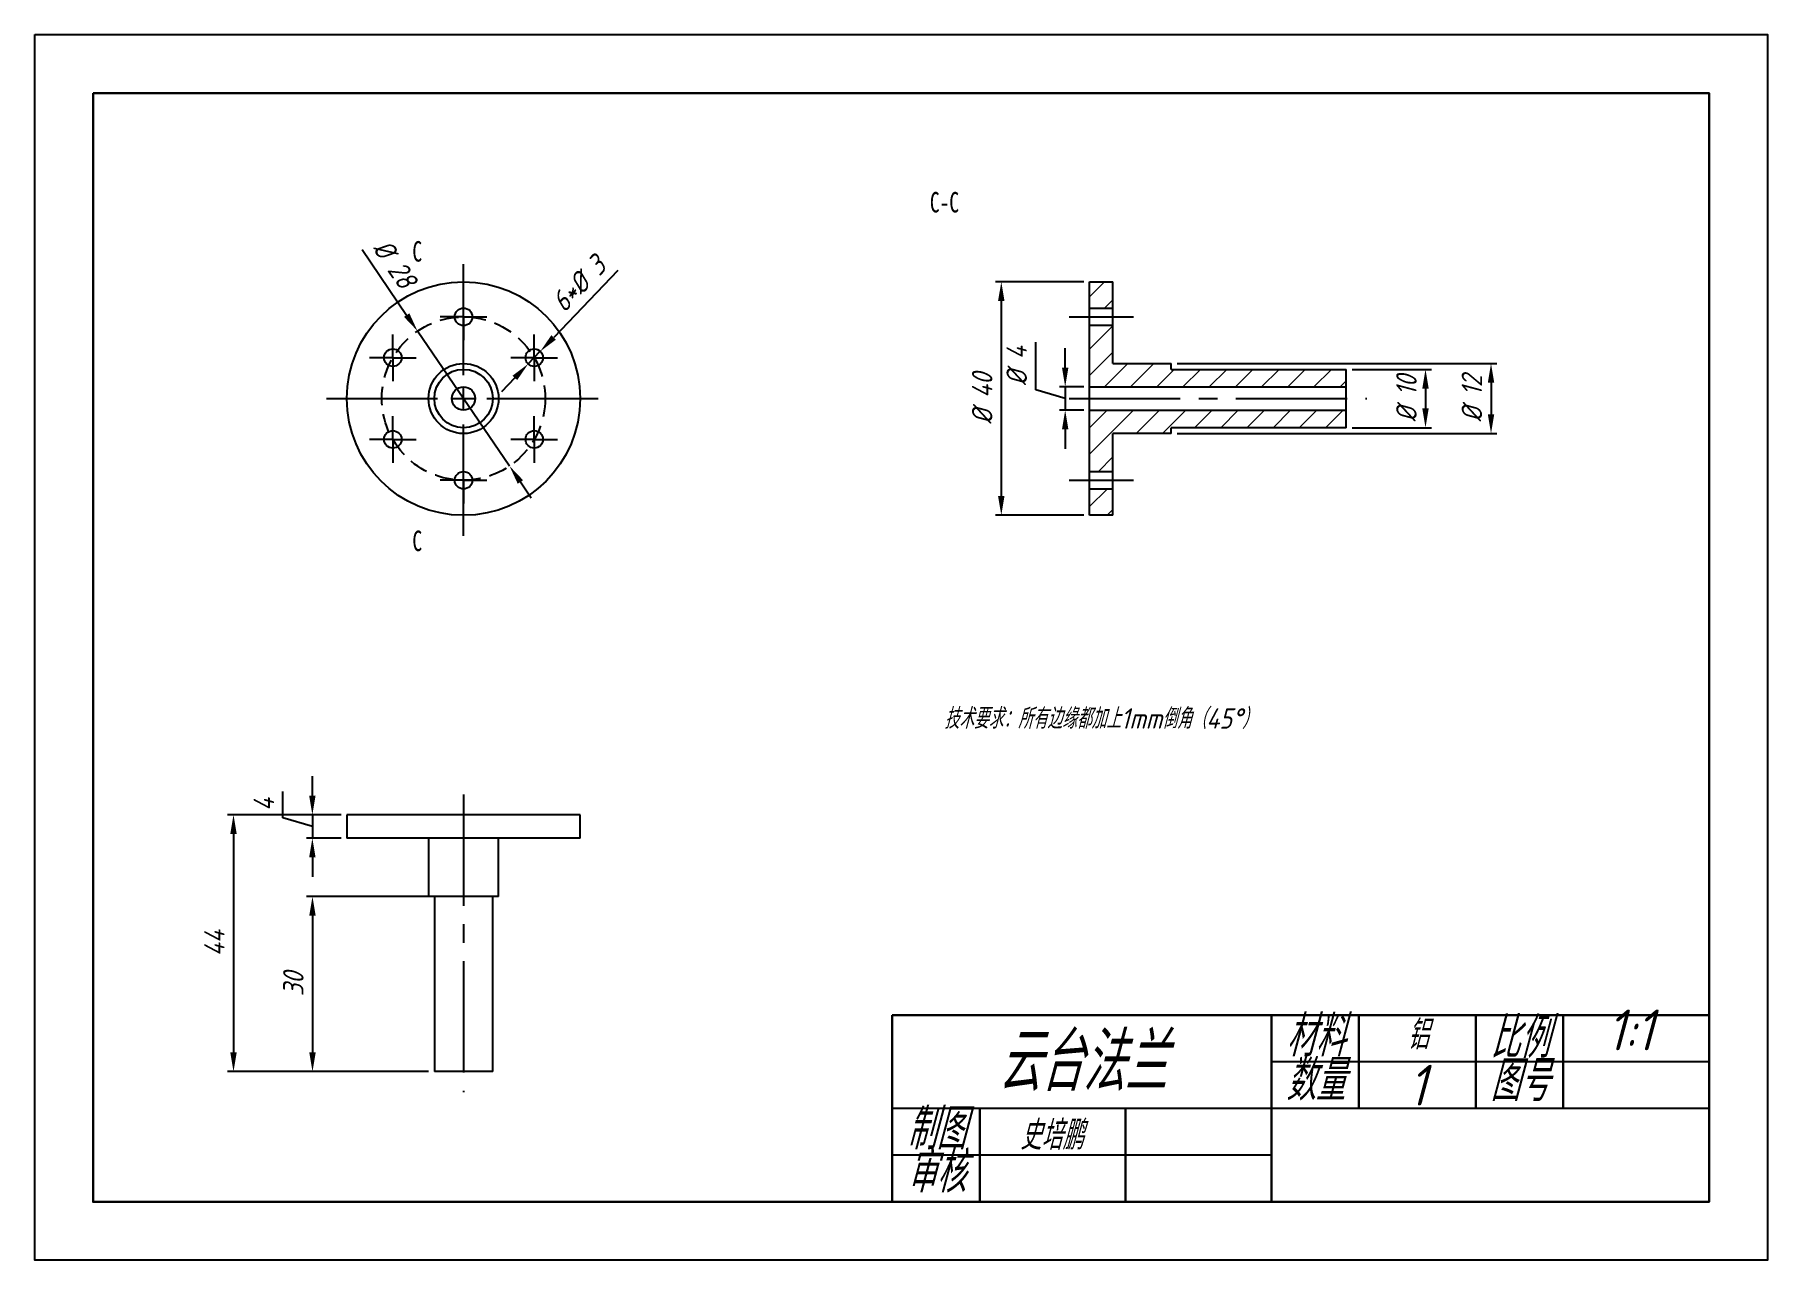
# Model space of a CAD drawing. Header units: millimetres. Extents: x 2895 to 3192, y 1640 to 1850.
import ezdxf

# ---------------------------------------------------------------- set-up
doc = ezdxf.new("R2010")
doc.units = ezdxf.units.MM
doc.linetypes.add('CENTER2', pattern=[28.575, 19.05, -3.175, 3.175, -3.175])
doc.linetypes.add('HIDDEN2', pattern=[4.7625, 3.175, -1.5875])
for name, color, linetype in [('10', 7, 'Continuous'), ('中心线', 1, 'CENTER2'), ('细实线', 3, 'Continuous'), ('虚线', 2, 'HIDDEN2')]:
    doc.layers.add(name, color=color, linetype=linetype)
doc.layers.add('粗实线', color=7, linetype='Continuous', lineweight=30)
doc.styles.add('gy', font='gbeitc.shx', dxfattribs={"height": 3.5})
doc.styles.add('SLDTEXTSTYLE1', font='TXT', dxfattribs={"width": 0.7})
doc.styles.get("Standard").update_dxf_attribs({"font": 'gbeitc.shx', "bigfont": 'gbcbig.shx'})
doc.dimstyles.new('gy-直径', dxfattribs={"dimtxt": 3.5, "dimasz": 3.302, "dimexe": 1, "dimexo": 1, "dimgap": 1.524, "dimtad": 1, "dimdec": 1, "dimdsep": 46, "dimtxsty": 'gy', "dimcen": -2.5, "dimclrt": 256, "dimadec": 1, "dimazin": 2, "dimtfac": 1, "dimtdec": 1, "dimtmove": 1, "dimatfit": 3, "dimfxl": 1, "dimtzin": 0, "dimarcsym": 2})
pattern_1 = [(45, (2924.3952, 1581.513), (-2.245064, 2.245064), [])]

# ---------------------------------------------------------------- blocks, each defined once
blk = doc.blocks.new('SW_CENTERMARKSYMBOL_1')
at = {"layer": '10', "color": 0}
for p, q in [((0, 2.5), (0, 4)), ((-2.5, 0), (-4, 0)), ((0, 0), (-2.5, 0)), ((0, 0), (0, 2.5)), ((0, 0), (0, -2.5)), ((0, 0), (2.5, 0)), ((2.5, 0), (4, 0)), ((0, -2.5), (0, -4))]:
    blk.add_line(p, q, dxfattribs=at)
blk = doc.blocks.new('SW_CENTERMARKSYMBOL_2')
at = {"layer": '10', "color": 0}
for p, q in [((0, 2.5), (0, 4)), ((-2.5, 0), (-4, 0)), ((0, 0), (-2.5, 0)), ((0, 0), (0, 2.5)), ((0, 0), (0, -2.5)), ((0, 0), (2.5, 0)), ((2.5, 0), (4, 0)), ((0, -2.5), (0, -4))]:
    blk.add_line(p, q, dxfattribs=at)
blk = doc.blocks.new('SW_CENTERMARKSYMBOL_3')
at = {"layer": '10', "color": 0}
for p, q in [((0, 2.5), (0, 4)), ((-2.5, 0), (-4, 0)), ((0, 0), (-2.5, 0)), ((0, 0), (0, 2.5)), ((0, 0), (0, -2.5)), ((0, 0), (2.5, 0)), ((2.5, 0), (4, 0)), ((0, -2.5), (0, -4))]:
    blk.add_line(p, q, dxfattribs=at)
blk = doc.blocks.new('SW_CENTERMARKSYMBOL_4')
at = {"layer": '10', "color": 0}
for p, q in [((0, 2.5), (0, 4)), ((-2.5, 0), (-4, 0)), ((0, 0), (-2.5, 0)), ((0, 0), (0, 2.5)), ((0, 0), (0, -2.5)), ((0, 0), (2.5, 0)), ((2.5, 0), (4, 0)), ((0, -2.5), (0, -4))]:
    blk.add_line(p, q, dxfattribs=at)
blk = doc.blocks.new('SW_CENTERMARKSYMBOL_5')
at = {"layer": '10', "color": 0}
for p, q in [((0, 2.5), (0, 4)), ((-2.5, 0), (-4, 0)), ((0, 0), (-2.5, 0)), ((0, 0), (0, 2.5)), ((0, 0), (0, -2.5)), ((0, 0), (2.5, 0)), ((2.5, 0), (4, 0)), ((0, -2.5), (0, -4))]:
    blk.add_line(p, q, dxfattribs=at)
blk = doc.blocks.new('SW_CENTERMARKSYMBOL_6')
at = {"layer": '10', "color": 0}
for p, q in [((0, 2.5), (0, 4)), ((-2.5, 0), (-4, 0)), ((0, 0), (-2.5, 0)), ((0, 0), (0, 2.5)), ((0, 0), (0, -2.5)), ((0, 0), (2.5, 0)), ((2.5, 0), (4, 0)), ((0, -2.5), (0, -4))]:
    blk.add_line(p, q, dxfattribs=at)
blk = doc.blocks.new('*U22')
at = {"layer": '中心线', "color": 0, "linetype": 'CENTER2', "lineweight": 25, "transparency": 16777216}
blk.add_line((0, 32.48), (0, -18.5), dxfattribs=at)
blk = doc.blocks.new('*U23')
at = {"layer": '中心线', "color": 0, "linetype": 'CENTER2', "lineweight": 25, "transparency": 16777216}
blk.add_line((-25.5, 0), (25.5, 0), dxfattribs=at)
blk = doc.blocks.new('*U24')
at = {"layer": '中心线', "color": 0, "linetype": 'CENTER2', "lineweight": 25, "transparency": 16777216}
blk.add_line((-5.5, 0), (5.5, 0), dxfattribs=at)
blk = doc.blocks.new('*U25')
at = {"layer": '中心线', "color": 0, "linetype": 'CENTER2', "lineweight": 25, "transparency": 16777216}
blk.add_line((-5.5, 0), (5.5, 0), dxfattribs=at)
blk = doc.blocks.new('*D26')
at = {"layer": 'Defpoints', "color": 0, "lineweight": 25, "transparency": 16777216}
for p in [(3076.11, 1807.65), (3060.98, 1767.65), (3076.11, 1767.65)]:
    blk.add_point(p, dxfattribs=at)
at = {"layer": '细实线', "color": 0, "lineweight": -2, "transparency": 16777216}
for p, q in [((3075.11, 1807.65), (3059.98, 1807.65)), ((3060.98, 1804.35), (3060.98, 1770.96)), ((3075.11, 1767.65), (3059.98, 1767.65))]:
    blk.add_line(p, q, dxfattribs=at)
at = {"layer": '细实线', "color": 0, "lineweight": 25, "transparency": 16777216}
for points in [[(3060.42, 1804.35), (3061.53, 1804.35), (3060.98, 1807.65)], [(3060.42, 1770.96), (3061.53, 1770.96), (3060.98, 1767.65)]]:
    blk.add_solid(points, dxfattribs=at)
at = {"layer": '细实线', "lineweight": 25, "transparency": 16777216, "insert": (3057.7, 1787.65), "char_height": 3.5, "attachment_point": 5, "rotation": 90, "style": 'gy'}
blk.add_mtext('%%c 40', dxfattribs=at)
blk = doc.blocks.new('*D27')
at = {"layer": 'Defpoints', "color": 0, "lineweight": 25, "transparency": 16777216}
for p in [(3076.11, 1789.65), (3071.93, 1785.65), (3076.11, 1785.65)]:
    blk.add_point(p, dxfattribs=at)
at = {"layer": '细实线', "color": 0, "lineweight": -2, "transparency": 16777216}
for p, q in [((3066.9, 1789.17), (3066.9, 1797.32)), ((3071.93, 1792.96), (3071.93, 1796.26)), ((3071.93, 1787.65), (3066.9, 1789.17)), ((3075.11, 1789.65), (3070.93, 1789.65)), ((3071.93, 1789.65), (3071.93, 1785.65)), ((3071.93, 1789.65), (3071.93, 1785.65)), ((3075.11, 1785.65), (3070.93, 1785.65)), ((3071.93, 1782.35), (3071.93, 1779.05))]:
    blk.add_line(p, q, dxfattribs=at)
at = {"layer": '细实线', "color": 0, "lineweight": 25, "transparency": 16777216}
for points in [[(3071.38, 1792.96), (3072.48, 1792.96), (3071.93, 1789.65)], [(3071.38, 1782.35), (3072.48, 1782.35), (3071.93, 1785.65)]]:
    blk.add_solid(points, dxfattribs=at)
at = {"layer": '细实线', "lineweight": 25, "transparency": 16777216, "insert": (3063.62, 1793.24), "char_height": 3.5, "attachment_point": 5, "rotation": 90, "style": 'gy'}
blk.add_mtext('%%c 4', dxfattribs=at)
blk = doc.blocks.new('*D28')
at = {"layer": 'Defpoints', "color": 0, "lineweight": 25, "transparency": 16777216}
for p in [(2960.91, 1799.22), (2976.68, 1776.09)]:
    blk.add_point(p, dxfattribs=at)
at = {"layer": '细实线', "color": 0, "lineweight": -2, "transparency": 16777216}
for p, q in [((2951.41, 1813.16), (2959.05, 1801.95)), ((2976.68, 1776.09), (2960.91, 1799.22)), ((2978.54, 1773.36), (2980.4, 1770.63))]:
    blk.add_line(p, q, dxfattribs=at)
at = {"layer": '细实线', "color": 0, "lineweight": 25, "transparency": 16777216}
for points in [[(2959.51, 1802.26), (2958.6, 1801.64), (2960.91, 1799.22)], [(2979, 1773.67), (2978.09, 1773.05), (2976.68, 1776.09)]]:
    blk.add_solid(points, dxfattribs=at)
at = {"layer": '细实线', "lineweight": 25, "transparency": 16777216, "insert": (2957, 1810.76), "char_height": 3.5, "attachment_point": 5, "rotation": 304.287, "style": 'gy'}
blk.add_mtext('%%c 28', dxfattribs=at)
blk = doc.blocks.new('*D29')
at = {"layer": 'Defpoints', "color": 0, "lineweight": 25, "transparency": 16777216}
for p in [(2981.96, 1795.74), (2979.88, 1793.57)]:
    blk.add_point(p, dxfattribs=at)
at = {"layer": '细实线', "color": 0, "lineweight": -2, "transparency": 16777216}
for p, q in [((2995.25, 1809.6), (2984.25, 1798.12)), ((2979.88, 1793.57), (2981.96, 1795.74)), ((2977.6, 1791.19), (2975.31, 1788.81))]:
    blk.add_line(p, q, dxfattribs=at)
at = {"layer": '细实线', "color": 0, "lineweight": 25, "transparency": 16777216}
for points in [[(2983.85, 1798.5), (2984.64, 1797.74), (2981.96, 1795.74)], [(2977.2, 1791.57), (2977.99, 1790.81), (2979.88, 1793.57)]]:
    blk.add_solid(points, dxfattribs=at)
at = {"layer": '细实线', "lineweight": 25, "transparency": 16777216, "insert": (2988.53, 1807.32), "char_height": 3.5, "attachment_point": 5, "rotation": 46.1931, "style": 'gy'}
blk.add_mtext('6*%%c 3', dxfattribs=at)
blk = doc.blocks.new('*U30')
at = {"layer": '中心线', "color": 0, "linetype": 'CENTER2', "lineweight": 25, "transparency": 16777216}
for p, q in [((0, 4), (0, 23.5)), ((-23.5, 0), (-4, 0)), ((4, 0), (23.5, 0)), ((0, -23.5), (0, -4))]:
    blk.add_line(p, q, dxfattribs=at)
at = {"layer": '中心线', "color": 0, "linetype": 'Continuous', "lineweight": 25, "transparency": 16777216}
for p, q in [((-2, 0), (2, 0)), ((0, -2), (0, 2))]:
    blk.add_line(p, q, dxfattribs=at)
blk = doc.blocks.new('*D31')
at = {"layer": 'Defpoints', "color": 0, "lineweight": 25, "transparency": 16777216}
for p in [(3090.11, 1793.65), (3090.11, 1781.65), (3144.92, 1781.65)]:
    blk.add_point(p, dxfattribs=at)
at = {"layer": '细实线', "color": 0, "lineweight": -2, "transparency": 16777216}
for p, q in [((3091.11, 1793.65), (3145.92, 1793.65)), ((3144.92, 1790.35), (3144.92, 1784.96)), ((3091.11, 1781.65), (3145.92, 1781.65))]:
    blk.add_line(p, q, dxfattribs=at)
at = {"layer": '细实线', "color": 0, "lineweight": 25, "transparency": 16777216}
for points in [[(3144.37, 1790.35), (3145.47, 1790.35), (3144.92, 1793.65)], [(3144.37, 1784.96), (3145.47, 1784.96), (3144.92, 1781.65)]]:
    blk.add_solid(points, dxfattribs=at)
at = {"layer": '细实线', "lineweight": 25, "transparency": 16777216, "insert": (3141.64, 1787.65), "char_height": 3.5, "attachment_point": 5, "rotation": 90, "style": 'gy'}
blk.add_mtext('%%c 12', dxfattribs=at)
blk = doc.blocks.new('*D32')
at = {"layer": 'Defpoints', "color": 0, "lineweight": 25, "transparency": 16777216}
for p in [(3120.11, 1792.65), (3120.11, 1782.65), (3133.69, 1782.65)]:
    blk.add_point(p, dxfattribs=at)
at = {"layer": '细实线', "color": 0, "lineweight": -2, "transparency": 16777216}
for p, q in [((3121.11, 1792.65), (3134.69, 1792.65)), ((3133.69, 1789.35), (3133.69, 1785.96)), ((3121.11, 1782.65), (3134.69, 1782.65))]:
    blk.add_line(p, q, dxfattribs=at)
at = {"layer": '细实线', "color": 0, "lineweight": 25, "transparency": 16777216}
for points in [[(3133.14, 1789.35), (3134.24, 1789.35), (3133.69, 1792.65)], [(3133.14, 1785.96), (3134.24, 1785.96), (3133.69, 1782.65)]]:
    blk.add_solid(points, dxfattribs=at)
at = {"layer": '细实线', "lineweight": 25, "transparency": 16777216, "insert": (3130.42, 1787.65), "char_height": 3.5, "attachment_point": 5, "rotation": 90, "style": 'gy'}
blk.add_mtext('%%c 10', dxfattribs=at)
blk = doc.blocks.new('*D33')
at = {"layer": 'Defpoints', "color": 0, "lineweight": 25, "transparency": 16777216}
for p in [(2948.8, 1716.33), (2942.89, 1712.33), (2948.8, 1712.33)]:
    blk.add_point(p, dxfattribs=at)
at = {"layer": '细实线', "color": 0, "lineweight": -2, "transparency": 16777216}
for p, q in [((2942.89, 1719.63), (2942.89, 1722.93)), ((2937.85, 1715.84), (2937.85, 1720.35)), ((2942.89, 1714.33), (2937.85, 1715.84)), ((2947.8, 1716.33), (2941.89, 1716.33)), ((2942.89, 1716.33), (2942.89, 1712.33)), ((2942.89, 1716.33), (2942.89, 1712.33)), ((2947.8, 1712.33), (2941.89, 1712.33)), ((2942.89, 1709.03), (2942.89, 1705.72))]:
    blk.add_line(p, q, dxfattribs=at)
at = {"layer": '细实线', "color": 0, "lineweight": 25, "transparency": 16777216}
for points in [[(2942.34, 1719.63), (2943.44, 1719.63), (2942.89, 1716.33)], [(2942.34, 1709.03), (2943.44, 1709.03), (2942.89, 1712.33)]]:
    blk.add_solid(points, dxfattribs=at)
at = {"layer": '细实线', "lineweight": 25, "transparency": 16777216, "insert": (2934.58, 1718.09), "char_height": 3.5, "attachment_point": 5, "rotation": 90, "style": 'gy'}
blk.add_mtext('4', dxfattribs=at)
blk = doc.blocks.new('*D35')
at = {"layer": 'Defpoints', "color": 0, "lineweight": 25, "transparency": 16777216}
for p in [(2948.8, 1716.33), (2929.37, 1672.33), (2963.8, 1672.33)]:
    blk.add_point(p, dxfattribs=at)
at = {"layer": '细实线', "color": 0, "lineweight": -2, "transparency": 16777216}
for p, q in [((2947.8, 1716.33), (2928.37, 1716.33)), ((2929.37, 1713.03), (2929.37, 1675.63)), ((2962.8, 1672.33), (2928.37, 1672.33))]:
    blk.add_line(p, q, dxfattribs=at)
at = {"layer": '细实线', "color": 0, "lineweight": 25, "transparency": 16777216}
for points in [[(2928.82, 1713.03), (2929.92, 1713.03), (2929.37, 1716.33)], [(2928.82, 1675.63), (2929.92, 1675.63), (2929.37, 1672.33)]]:
    blk.add_solid(points, dxfattribs=at)
at = {"layer": '细实线', "lineweight": 25, "transparency": 16777216, "insert": (2926.1, 1694.33), "char_height": 3.5, "attachment_point": 5, "rotation": 90, "style": 'gy'}
blk.add_mtext('44', dxfattribs=at)
blk = doc.blocks.new('*D36')
at = {"layer": 'Defpoints', "color": 0, "lineweight": 25, "transparency": 16777216}
for p in [(2963.8, 1702.33), (2942.91, 1672.33), (2963.8, 1672.33)]:
    blk.add_point(p, dxfattribs=at)
at = {"layer": '细实线', "color": 0, "lineweight": -2, "transparency": 16777216}
for p, q in [((2962.8, 1702.33), (2941.91, 1702.33)), ((2942.91, 1699.03), (2942.91, 1675.63)), ((2962.8, 1672.33), (2941.91, 1672.33))]:
    blk.add_line(p, q, dxfattribs=at)
at = {"layer": '细实线', "color": 0, "lineweight": 25, "transparency": 16777216}
for points in [[(2942.36, 1699.03), (2943.46, 1699.03), (2942.91, 1702.33)], [(2942.36, 1675.63), (2943.46, 1675.63), (2942.91, 1672.33)]]:
    blk.add_solid(points, dxfattribs=at)
at = {"layer": '细实线', "lineweight": 25, "transparency": 16777216, "insert": (2939.63, 1687.33), "char_height": 3.5, "attachment_point": 5, "rotation": 90, "style": 'gy'}
blk.add_mtext('30', dxfattribs=at)

msp = doc.modelspace()

# ---------------------------------------------------------------- hatches: boundary and pattern name
at = {"layer": '10', "linetype": 'Continuous', "lineweight": 18}
h = msp.add_hatch(dxfattribs=at)
h.set_pattern_fill('ANSI31', color=1, style=0)
h.set_pattern_definition(pattern_1)
h.paths.add_polyline_path([(3080.11, 1807.65), (3076.11, 1807.65), (3076.11, 1803.15), (3080.11, 1803.15)], flags=0)
h = msp.add_hatch(dxfattribs=at)
h.set_pattern_fill('ANSI31', color=1, style=0)
h.set_pattern_definition(pattern_1)
h.paths.add_polyline_path([(3090.11, 1793.65), (3080.11, 1793.65), (3080.11, 1800.15), (3076.11, 1800.15), (3076.11, 1789.65), (3120.11, 1789.65), (3120.11, 1792.65), (3090.11, 1792.65)])
h = msp.add_hatch(dxfattribs=at)
h.set_pattern_fill('ANSI31', color=1, style=0)
h.set_pattern_definition(pattern_1)
h.paths.add_polyline_path([(3076.11, 1775.15), (3080.11, 1775.15), (3080.11, 1781.65), (3090.11, 1781.65), (3090.11, 1782.65), (3120.11, 1782.65), (3120.11, 1785.65), (3076.11, 1785.65)])
h = msp.add_hatch(dxfattribs=at)
h.set_pattern_fill('ANSI31', color=1, style=0)
h.set_pattern_definition(pattern_1)
h.paths.add_polyline_path([(3076.11, 1767.65), (3080.11, 1767.65), (3080.11, 1772.15), (3076.11, 1772.15)], flags=0)

# ---------------------------------------------------------------- linework, layer by layer
at = {"color": 7, "linetype": 'Continuous', "lineweight": 25}
for p, q in [((3076.11, 1803.15), (3076.11, 1807.65)), ((3076.11, 1807.65), (3080.11, 1807.65)), ((3080.11, 1803.15), (3080.11, 1807.65)), ((3076.11, 1803.15), (3080.11, 1803.15)), ((3076.11, 1800.15), (3076.11, 1803.15)), ((3080.11, 1800.15), (3080.11, 1803.15)), ((3080.11, 1800.15), (3076.11, 1800.15)), ((3076.11, 1790.65), (3076.11, 1800.15)), ((3080.11, 1793.65), (3080.11, 1800.15)), ((3080.11, 1793.65), (3090.11, 1793.65)), ((3090.11, 1792.65), (3090.11, 1793.65)), ((3090.11, 1792.65), (3120.11, 1792.65)), ((3120.11, 1790.65), (3120.11, 1792.65)), ((3076.11, 1784.65), (3076.11, 1790.65)), ((3120.11, 1784.65), (3120.11, 1790.65)), ((3076.11, 1775.15), (3076.11, 1784.65)), ((3120.11, 1782.65), (3090.11, 1782.65)), ((3090.11, 1781.65), (3090.11, 1782.65)), ((3120.11, 1782.65), (3120.11, 1784.65)), ((3090.11, 1781.65), (3080.11, 1781.65)), ((3080.11, 1775.15), (3080.11, 1781.65)), ((3076.11, 1772.15), (3076.11, 1775.15)), ((3076.11, 1775.15), (3080.11, 1775.15)), ((3080.11, 1772.15), (3080.11, 1775.15)), ((3080.11, 1772.15), (3076.11, 1772.15)), ((3076.11, 1767.65), (3076.11, 1772.15)), ((3080.11, 1767.65), (3080.11, 1772.15)), ((3080.11, 1767.65), (3076.11, 1767.65)), ((2948.8, 1716.33), (2948.8, 1712.33)), ((2988.8, 1716.33), (2948.8, 1716.33)), ((2988.8, 1712.33), (2988.8, 1716.33)), ((2988.8, 1712.33), (2948.8, 1712.33)), ((2962.8, 1712.33), (2962.8, 1702.33)), ((2974.8, 1702.33), (2974.8, 1712.33)), ((2974.8, 1702.33), (2962.8, 1702.33)), ((2963.8, 1702.33), (2963.8, 1672.33)), ((2973.8, 1672.33), (2973.8, 1702.33)), ((2973.8, 1672.33), (2963.8, 1672.33))]:
    msp.add_line(p, q, dxfattribs=at)
for centre, radius in [((2968.8, 1787.65), 20), ((2968.8, 1801.65), 1.5), ((2956.67, 1794.65), 1.5), ((2980.92, 1794.65), 1.5), ((2968.8, 1787.65), 6), ((2968.8, 1787.65), 5), ((2956.67, 1780.65), 1.5), ((2980.92, 1780.65), 1.5), ((2968.8, 1773.65), 1.5)]:
    msp.add_circle(centre, radius, dxfattribs=at)
at = {"layer": '粗实线', "lineweight": 25}
for p, q in [((3076.11, 1789.65), (3120.11, 1789.65)), ((3076.11, 1785.65), (3120.11, 1785.65))]:
    msp.add_line(p, q, dxfattribs=at)
at = {"layer": '粗实线'}
for p, q in [((3182.29, 1682), (3042.29, 1682)), ((3042.29, 1682), (3042.29, 1650)), ((3107.29, 1682), (3107.29, 1650)), ((3122.29, 1682), (3122.29, 1666)), ((3142.29, 1682), (3142.29, 1666)), ((3157.29, 1682), (3157.29, 1666)), ((3057.29, 1666), (3057.29, 1650)), ((3082.29, 1666), (3082.29, 1650)), ((3042.29, 1650), (3182.29, 1650))]:
    msp.add_line(p, q, dxfattribs=at)
msp.add_lwpolyline([(2905.29, 1840), (3182.29, 1840), (3182.29, 1650), (2905.29, 1650)], close=True, dxfattribs=at)
at = {"layer": '粗实线', "color": 7, "linetype": 'Continuous', "lineweight": 25}
msp.add_circle((2968.8, 1787.65), 2, dxfattribs=at)
at = {"layer": '细实线'}
for p, q in [((3182.29, 1674), (3107.29, 1674)), ((3192.29, 1672), (3192.29, 1640)), ((3182.29, 1666), (3042.29, 1666)), ((3107.29, 1658), (3042.29, 1658))]:
    msp.add_line(p, q, dxfattribs=at)
msp.add_lwpolyline([(2895.29, 1850), (3192.29, 1850), (3192.29, 1640), (2895.29, 1640)], close=True, dxfattribs=at)
at = {"layer": '虚线', "lineweight": 25}
msp.add_circle((2968.8, 1787.65), 14, dxfattribs=at)

# ---------------------------------------------------------------- block references
at = {"layer": '中心线', "linetype": 'CENTER2', "lineweight": 25}
for name, p in [('*U30', (2968.8, 1787.65)), ('*U24', (3078.11, 1801.65)), ('*U23', (3098.11, 1787.65)), ('*U25', (3078.11, 1773.65)), ('*U22', (2968.8, 1687.33))]:
    msp.add_blockref(name, p, dxfattribs=at)
at = {"layer": '中心线'}
for name, p in [('SW_CENTERMARKSYMBOL_1', (2968.8, 1801.65)), ('SW_CENTERMARKSYMBOL_6', (2956.67, 1794.65)), ('SW_CENTERMARKSYMBOL_2', (2980.92, 1794.65)), ('SW_CENTERMARKSYMBOL_5', (2956.67, 1780.65)), ('SW_CENTERMARKSYMBOL_3', (2980.92, 1780.65)), ('SW_CENTERMARKSYMBOL_4', (2968.8, 1773.65))]:
    msp.add_blockref(name, p, dxfattribs=at)

# ---------------------------------------------------------------- texts
at = {"color": 7, "linetype": 'Continuous', "char_height": 3.5, "attachment_point": 1, "style": 'SLDTEXTSTYLE1'}
for insert in [(2960.04, 1814.62), (2960.04, 1765.02)]:
    msp.add_mtext('C', dxfattribs=dict(at, insert=insert))
at = {"layer": '10', "insert": (3051.24, 1823.04), "char_height": 3.5, "attachment_point": 2, "style": 'SLDTEXTSTYLE1'}
msp.add_mtext('C-C', dxfattribs=at)
at = {"layer": '细实线', "lineweight": 25, "insert": (3051.2, 1734.59), "char_height": 3.5, "attachment_point": 1}
msp.add_mtext_dynamic_manual_height_columns('技术要求：所有边缘都加上1mm倒角（45°）', width=82.4361, gutter_width=17.5, heights=[0], dxfattribs=at)
at = {"layer": '细实线'}
for s, width, heights, insert, char_height, attachment_point in [('\\pxqc;材料', 15, [0], (3107.29, 1681.92), 7, 1), ('铝', 20, [0], (3132.35, 1678.65), 5, 5), ('\\pxqc;比例', 15, [0], (3142.29, 1681.66), 7, 1), ('1:1', 13.979, [0], (3164.79, 1682.97), 7, 1), ('云台法兰', 65, [0], (3074.79, 1674), 10, 5), ('\\pxqc;数量', 15, [0], (3107.29, 1674.38), 7, 1), ('1', 20, [0], (3132.29, 1670), 7, 5), ('\\pxqc;图号', 15, [0], (3142.29, 1674.27), 7, 1), ('\\pxqc;制图', 15, [8], (3042.29, 1666), 7, 1), ('史培鹏', 11.2511, [0], (3064.19, 1663.95), 5, 1), ('\\pxqc;审核', 15, [8.61], (3042.29, 1658.61), 7, 1)]:
    msp.add_mtext_dynamic_manual_height_columns(s, width=width, gutter_width=17.5, heights=heights, dxfattribs=dict(at, insert=insert, char_height=char_height, attachment_point=attachment_point))

# ---------------------------------------------------------------- dimensions: what is measured, and where the dimension line sits
at = {"layer": '细实线', "lineweight": 25}
dim = msp.add_diameter_dim_2p(p1=(2976.68, 1776.09), p2=(2960.91, 1799.22), dimstyle='gy-直径', override={"dimpost": '%%c <>'}, dxfattribs=at)
dim.commit()
dim.dimension.update_dxf_attribs({"geometry": '*D28', "text_midpoint": (2957, 1810.76)})
dim = msp.add_diameter_dim_2p(p1=(2979.88, 1793.57), p2=(2981.96, 1795.74), text='6*<>', dimstyle='gy-直径', override={"dimpost": '%%c <>'}, dxfattribs=at)
dim.commit()
dim.dimension.update_dxf_attribs({"geometry": '*D29', "text_midpoint": (2988.53, 1807.32)})
for base, p1, p2, picture, middle in [((3060.98, 1767.65), (3076.11, 1807.65), (3076.11, 1767.65), '*D26', (3057.7, 1787.65)), ((3071.93, 1785.65), (3076.11, 1789.65), (3076.11, 1785.65), '*D27', (3063.62, 1790.69)), ((3144.92, 1781.65), (3090.11, 1793.65), (3090.11, 1781.65), '*D31', (3141.64, 1787.65)), ((3133.69, 1782.65), (3120.11, 1792.65), (3120.11, 1782.65), '*D32', (3130.42, 1787.65))]:
    dim = msp.add_linear_dim(base=base, p1=p1, p2=p2, angle=90, dimstyle='gy-直径', override={"dimpost": '%%c <>'}, dxfattribs=at)
    dim.commit()
    dim.dimension.update_dxf_attribs({"geometry": picture, "text_midpoint": middle})
for base, p1, p2, text, picture, middle in [((2942.89, 1712.33), (2948.8, 1716.33), (2948.8, 1712.33), '4', '*D33', (2934.58, 1717.36)), ((2929.37, 1672.33), (2948.8, 1716.33), (2963.8, 1672.33), '44', '*D35', (2926.1, 1694.33)), ((2942.91, 1672.33), (2963.8, 1702.33), (2963.8, 1672.33), '30', '*D36', (2939.63, 1687.33))]:
    dim = msp.add_linear_dim(base=base, p1=p1, p2=p2, angle=90, text=text, dimstyle='gy-直径', override={"dimpost": '%%c <>'}, dxfattribs=at)
    dim.commit()
    dim.dimension.update_dxf_attribs({"geometry": picture, "text_midpoint": middle})

doc.saveas('drawing.dxf')
